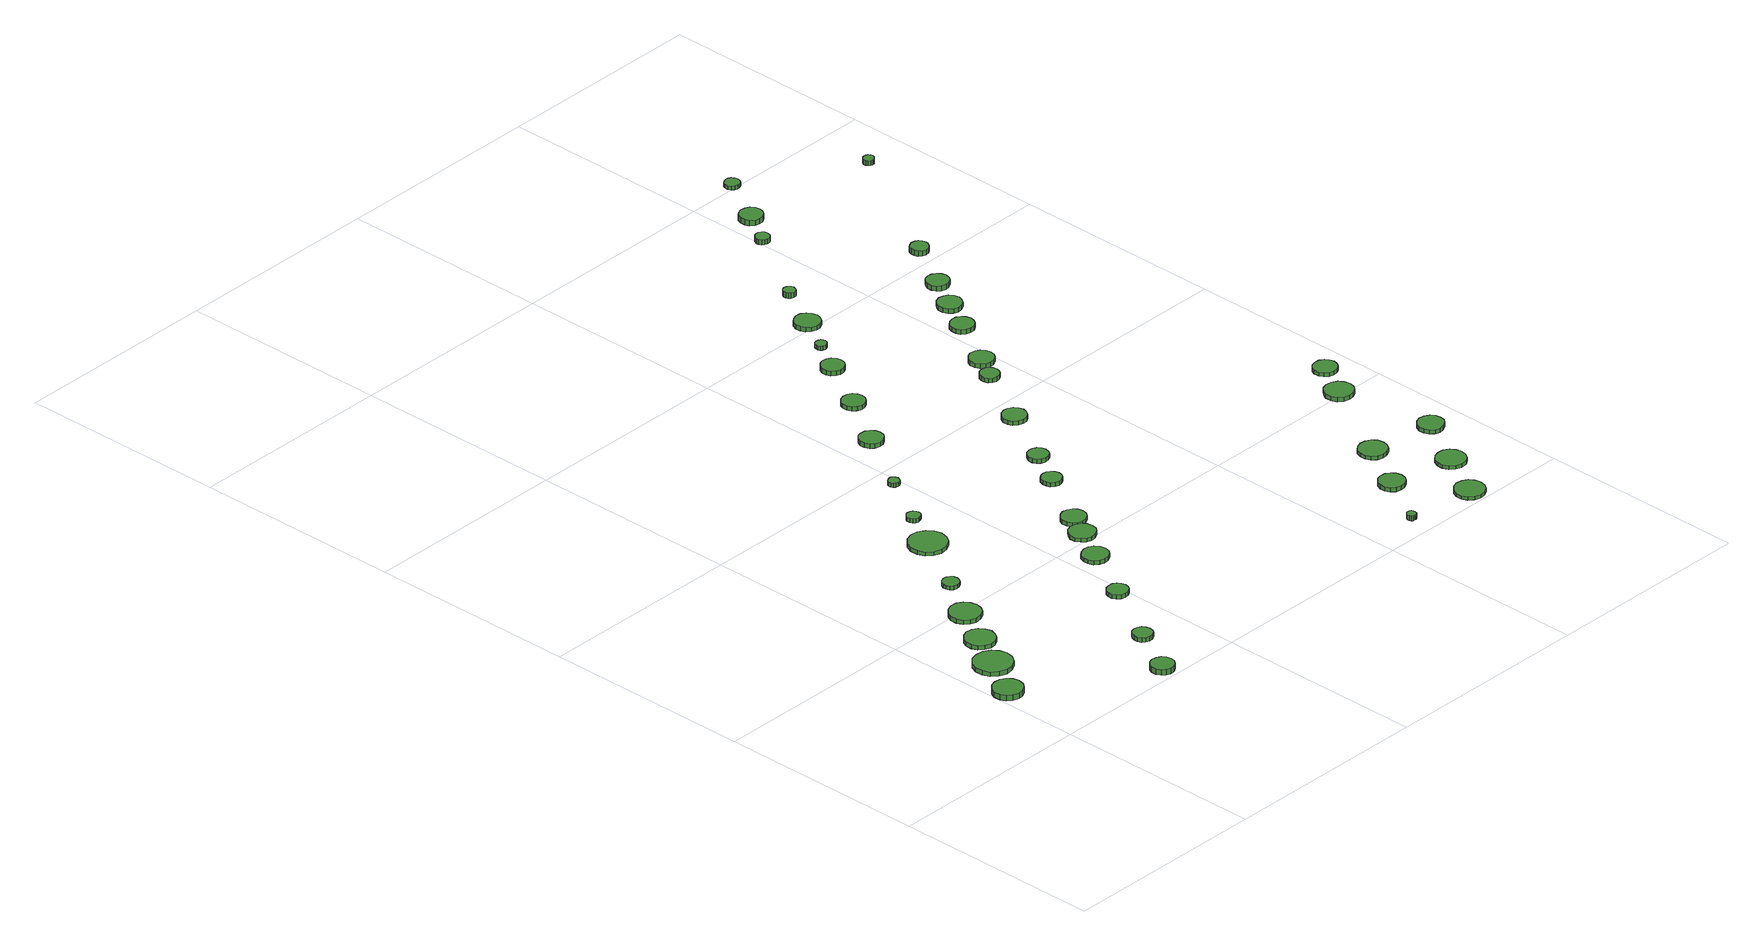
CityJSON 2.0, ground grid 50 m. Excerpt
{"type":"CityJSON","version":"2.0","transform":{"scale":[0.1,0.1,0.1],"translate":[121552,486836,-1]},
"CityObjects":{
"tree1":{"type":"SolitaryVegetationObject","attributes":{"function":"something"},"geometry":[{"type":"MultiSurface","lod":"1","boundaries":[[[0,1,2,3,4,5,6,7,8,9,10,11,12,13,14]],[[15,16,17,18,19,20,21,22,23,24,25,26,27,28,29]],[[0,29,28,1]],[[1,28,27,2]],[[2,27,26,3]],[[3,26,25,4]],[[4,25,24,5]],[[5,24,23,6]],[[6,23,22,7]],[[7,22,21,8]],[[8,21,20,9]],[[9,20,19,10]],[[10,19,18,11]],[[11,18,17,12]],[[12,17,16,13]],[[13,16,15,14]],[[14,15,29,0]]]}]},
"tree2":{"type":"SolitaryVegetationObject","attributes":{"function":"something"},"geometry":[{"type":"MultiSurface","lod":"1","boundaries":[[[30,31,32,33,34,35,36,37,38,39,40,41,42,43,44]],[[45,46,47,48,49,50,51,52,53,54,55,56,57,58,59]],[[30,59,58,31]],[[31,58,57,32]],[[32,57,56,33]],[[33,56,55,34]],[[34,55,54,35]],[[35,54,53,36]],[[36,53,52,37]],[[37,52,51,38]],[[38,51,50,39]],[[39,50,49,40]],[[40,49,48,41]],[[41,48,47,42]],[[42,47,46,43]],[[43,46,45,44]],[[44,45,59,30]]]}]},
"tree3":{"type":"SolitaryVegetationObject","attributes":{"function":"something"},"geometry":[{"type":"MultiSurface","lod":"1","boundaries":[[[60,61,62,63,64,65,66,67,68,69,70,71,72,73,74]],[[75,76,77,78,79,80,81,82,83,84,85,86,87,88,89]],[[60,89,88,61]],[[61,88,87,62]],[[62,87,86,63]],[[63,86,85,64]],[[64,85,84,65]],[[65,84,83,66]],[[66,83,82,67]],[[67,82,81,68]],[[68,81,80,69]],[[69,80,79,70]],[[70,79,78,71]],[[71,78,77,72]],[[72,77,76,73]],[[73,76,75,74]],[[74,75,89,60]]]}]},
"tree4":{"type":"SolitaryVegetationObject","attributes":{"function":"something"},"geometry":[{"type":"MultiSurface","lod":"1","boundaries":[[[90,91,92,93,94,95,96,97,98,99,100,101,102,103,104]],[[105,106,107,108,109,110,111,112,113,114,115,116,117,118,119]],[[90,119,118,91]],[[91,118,117,92]],[[92,117,116,93]],[[93,116,115,94]],[[94,115,114,95]],[[95,114,113,96]],[[96,113,112,97]],[[97,112,111,98]],[[98,111,110,99]],[[99,110,109,100]],[[100,109,108,101]],[[101,108,107,102]],[[102,107,106,103]],[[103,106,105,104]],[[104,105,119,90]]]}]},
"tree5":{"type":"SolitaryVegetationObject","attributes":{"function":"something"},"geometry":[{"type":"MultiSurface","lod":"1","boundaries":[[[120,121,122,123,124,125,126,127,128,129,130,131,132,133,134]],[[135,136,137,138,139,140,141,142,143,144,145,146,147,148,149]],[[120,149,148,121]],[[121,148,147,122]],[[122,147,146,123]],[[123,146,145,124]],[[124,145,144,125]],[[125,144,143,126]],[[126,143,142,127]],[[127,142,141,128]],[[128,141,140,129]],[[129,140,139,130]],[[130,139,138,131]],[[131,138,137,132]],[[132,137,136,133]],[[133,136,135,134]],[[134,135,149,120]]]}]},
"tree6":{"type":"SolitaryVegetationObject","attributes":{"function":"something"},"geometry":[{"type":"MultiSurface","lod":"1","boundaries":[[[150,151,152,153,154,155,156,157,158,159,160,161,162,163,164]],[[165,166,167,168,169,170,171,172,173,174,175,176,177,178,179]],[[150,179,178,151]],[[151,178,177,152]],[[152,177,176,153]],[[153,176,175,154]],[[154,175,174,155]],[[155,174,173,156]],[[156,173,172,157]],[[157,172,171,158]],[[158,171,170,159]],[[159,170,169,160]],[[160,169,168,161]],[[161,168,167,162]],[[162,167,166,163]],[[163,166,165,164]],[[164,165,179,150]]]}]},
"tree7":{"type":"SolitaryVegetationObject","attributes":{"function":"something"},"geometry":[{"type":"MultiSurface","lod":"1","boundaries":[[[180,181,182,183,184,185,186,187,188,189,190,191,192,193,194]],[[195,196,197,198,199,200,201,202,203,204,205,206,207,208,209]],[[180,209,208,181]],[[181,208,207,182]],[[182,207,206,183]],[[183,206,205,184]],[[184,205,204,185]],[[185,204,203,186]],[[186,203,202,187]],[[187,202,201,188]],[[188,201,200,189]],[[189,200,199,190]],[[190,199,198,191]],[[191,198,197,192]],[[192,197,196,193]],[[193,196,195,194]],[[194,195,209,180]]]}]},
"tree8":{"type":"SolitaryVegetationObject","attributes":{"function":"something"},"geometry":[{"type":"MultiSurface","lod":"1","boundaries":[[[210,211,212,213,214,215,216,217,218,219,220,221,222,223,224]],[[225,226,227,228,229,230,231,232,233,234,235,236,237,238,239]],[[210,239,238,211]],[[211,238,237,212]],[[212,237,236,213]],[[213,236,235,214]],[[214,235,234,215]],[[215,234,233,216]],[[216,233,232,217]],[[217,232,231,218]],[[218,231,230,219]],[[219,230,229,220]],[[220,229,228,221]],[[221,228,227,222]],[[222,227,226,223]],[[223,226,225,224]],[[224,225,239,210]]]}]},
"tree9":{"type":"SolitaryVegetationObject","attributes":{"function":"something"},"geometry":[{"type":"MultiSurface","lod":"1","boundaries":[[[240,241,242,243,244,245,246,247,248,249,250,251,252,253,254]],[[255,256,257,258,259,260,261,262,263,264,265,266,267,268,269]],[[240,269,268,241]],[[241,268,267,242]],[[242,267,266,243]],[[243,266,265,244]],[[244,265,264,245]],[[245,264,263,246]],[[246,263,262,247]],[[247,262,261,248]],[[248,261,260,249]],[[249,260,259,250]],[[250,259,258,251]],[[251,258,257,252]],[[252,257,256,253]],[[253,256,255,254]],[[254,255,269,240]]]}]},
"tree10":{"type":"SolitaryVegetationObject","attributes":{"function":"something"},"geometry":[{"type":"MultiSurface","lod":"1","boundaries":[[[270,271,272,273,274,275,276,277,278,279,280,281,282,283,284]],[[285,286,287,288,289,290,291,292,293,294,295,296,297,298,299]],[[270,299,298,271]],[[271,298,297,272]],[[272,297,296,273]],[[273,296,295,274]],[[274,295,294,275]],[[275,294,293,276]],[[276,293,292,277]],[[277,292,291,278]],[[278,291,290,279]],[[279,290,289,280]],[[280,289,288,281]],[[281,288,287,282]],[[282,287,286,283]],[[283,286,285,284]],[[284,285,299,270]]]}]},
"tree11":{"type":"SolitaryVegetationObject","attributes":{"function":"something"},"geometry":[{"type":"MultiSurface","lod":"1","boundaries":[[[300,301,302,303,304,305,306,307,308,309,310,311,312,313,314]],[[315,316,317,318,319,320,321,322,323,324,325,326,327,328,329]],[[300,329,328,301]],[[301,328,327,302]],[[302,327,326,303]],[[303,326,325,304]],[[304,325,324,305]],[[305,324,323,306]],[[306,323,322,307]],[[307,322,321,308]],[[308,321,320,309]],[[309,320,319,310]],[[310,319,318,311]],[[311,318,317,312]],[[312,317,316,313]],[[313,316,315,314]],[[314,315,329,300]]]}]},
"tree12":{"type":"SolitaryVegetationObject","attributes":{"function":"something"},"geometry":[{"type":"MultiSurface","lod":"1","boundaries":[[[330,331,332,333,334,335,336,337,338,339,340,341,342,343,344]],[[345,346,347,348,349,350,351,352,353,354,355,356,357,358,359]],[[330,359,358,331]],[[331,358,357,332]],[[332,357,356,333]],[[333,356,355,334]],[[334,355,354,335]],[[335,354,353,336]],[[336,353,352,337]],[[337,352,351,338]],[[338,351,350,339]],[[339,350,349,340]],[[340,349,348,341]],[[341,348,347,342]],[[342,347,346,343]],[[343,346,345,344]],[[344,345,359,330]]]}]},
"tree13":{"type":"SolitaryVegetationObject","attributes":{"function":"something"},"geometry":[{"type":"MultiSurface","lod":"1","boundaries":[[[360,361,362,363,364,365,366,367,368,369,370,371,372,373,374]],[[375,376,377,378,379,380,381,382,383,384,385,386,387,388,389]],[[360,389,388,361]],[[361,388,387,362]],[[362,387,386,363]],[[363,386,385,364]],[[364,385,384,365]],[[365,384,383,366]],[[366,383,382,367]],[[367,382,381,368]],[[368,381,380,369]],[[369,380,379,370]],[[370,379,378,371]],[[371,378,377,372]],[[372,377,376,373]],[[373,376,375,374]],[[374,375,389,360]]]}]},
"tree14":{"type":"SolitaryVegetationObject","attributes":{"function":"something"},"geometry":[{"type":"MultiSurface","lod":"1","boundaries":[[[390,391,392,393,394,395,396,397,398,399,400,401,402,403,404]],[[405,406,407,408,409,410,411,412,413,414,415,416,417,418,419]],[[390,419,418,391]],[[391,418,417,392]],[[392,417,416,393]],[[393,416,415,394]],[[394,415,414,395]],[[395,414,413,396]],[[396,413,412,397]],[[397,412,411,398]],[[398,411,410,399]],[[399,410,409,400]],[[400,409,408,401]],[[401,408,407,402]],[[402,407,406,403]],[[403,406,405,404]],[[404,405,419,390]]]}]},
"tree15":{"type":"SolitaryVegetationObject","attributes":{"function":"something"},"geometry":[{"type":"MultiSurface","lod":"1","boundaries":[[[420,421,422,423,424,425,426,427,428,429,430,431,432,433,434]],[[435,436,437,438,439,440,441,442,443,444,445,446,447,448,449]],[[420,449,448,421]],[[421,448,447,422]],[[422,447,446,423]],[[423,446,445,424]],[[424,445,444,425]],[[425,444,443,426]],[[426,443,442,427]],[[427,442,441,428]],[[428,441,440,429]],[[429,440,439,430]],[[430,439,438,431]],[[431,438,437,432]],[[432,437,436,433]],[[433,436,435,434]],[[434,435,449,420]]]}]},
"tree16":{"type":"SolitaryVegetationObject","attributes":{"function":"something"},"geometry":[{"type":"MultiSurface","lod":"1","boundaries":[[[450,451,452,453,454,455,456,457,458,459,460,461,462,463,464]],[[465,466,467,468,469,470,471,472,473,474,475,476,477,478,479]],[[450,479,478,451]],[[451,478,477,452]],[[452,477,476,453]],[[453,476,475,454]],[[454,475,474,455]],[[455,474,473,456]],[[456,473,472,457]],[[457,472,471,458]],[[458,471,470,459]],[[459,470,469,460]],[[460,469,468,461]],[[461,468,467,462]],[[462,467,466,463]],[[463,466,465,464]],[[464,465,479,450]]]}]},
"tree17":{"type":"SolitaryVegetationObject","attributes":{"function":"something"},"geometry":[{"type":"MultiSurface","lod":"1","boundaries":[[[480,481,482,483,484,485,486,487,488,489,490,491,492,493,494]],[[495,496,497,498,499,500,501,502,503,504,505,506,507,508,509]],[[480,509,508,481]],[[481,508,507,482]],[[482,507,506,483]],[[483,506,505,484]],[[484,505,504,485]],[[485,504,503,486]],[[486,503,502,487]],[[487,502,501,488]],[[488,501,500,489]],[[489,500,499,490]],[[490,499,498,491]],[[491,498,497,492]],[[492,497,496,493]],[[493,496,495,494]],[[494,495,509,480]]]}]},
"tree18":{"type":"SolitaryVegetationObject","attributes":{"function":"something"},"geometry":[{"type":"MultiSurface","lod":"1","boundaries":[[[510,511,512,513,514,515,516,517,518,519,520,521,522,523,524]],[[525,526,527,528,529,530,531,532,533,534,535,536,537,538,539]],[[510,539,538,511]],[[511,538,537,512]],[[512,537,536,513]],[[513,536,535,514]],[[514,535,534,515]],[[515,534,533,516]],[[516,533,532,517]],[[517,532,531,518]],[[518,531,530,519]],[[519,530,529,520]],[[520,529,528,521]],[[521,528,527,522]],[[522,527,526,523]],[[523,526,525,524]],[[524,525,539,510]]]}]},
"tree19":{"type":"SolitaryVegetationObject","attributes":{"function":"something"},"geometry":[{"type":"MultiSurface","lod":"1","boundaries":[[[540,541,542,543,544,545,546,547,548,549,550,551,552,553,554]],[[555,556,557,558,559,560,561,562,563,564,565,566,567,568,569]],[[540,569,568,541]],[[541,568,567,542]],[[542,567,566,543]],[[543,566,565,544]],[[544,565,564,545]],[[545,564,563,546]],[[546,563,562,547]],[[547,562,561,548]],[[548,561,560,549]],[[549,560,559,550]],[[550,559,558,551]],[[551,558,557,552]],[[552,557,556,553]],[[553,556,555,554]],[[554,555,569,540]]]}]},
"tree20":{"type":"SolitaryVegetationObject","attributes":{"function":"something"},"geometry":[{"type":"MultiSurface","lod":"1","boundaries":[[[570,571,572,573,574,575,576,577,578,579,580,581,582,583,584]],[[585,586,587,588,589,590,591,592,593,594,595,596,597,598,599]],[[570,599,598,571]],[[571,598,597,572]],[[572,597,596,573]],[[573,596,595,574]],[[574,595,594,575]],[[575,594,593,576]],[[576,593,592,577]],[[577,592,591,578]],[[578,591,590,579]],[[579,590,589,580]],[[580,589,588,581]],[[581,588,587,582]],[[582,587,586,583]],[[583,586,585,584]],[[584,585,599,570]]]}]},
"tree21":{"type":"SolitaryVegetationObject","attributes":{"function":"something"},"geometry":[{"type":"MultiSurface","lod":"1","boundaries":[[[600,601,602,603,604,605,606,607,608,609,610,611,612,613,614]],[[615,616,617,618,619,620,621,622,623,624,625,626,627,628,629]],[[600,629,628,601]],[[601,628,627,602]],[[602,627,626,603]],[[603,626,625,604]],[[604,625,624,605]],[[605,624,623,606]],[[606,623,622,607]],[[607,622,621,608]],[[608,621,620,609]],[[609,620,619,610]],[[610,619,618,611]],[[611,618,617,612]],[[612,617,616,613]],[[613,616,615,614]],[[614,615,629,600]]]}]},
"tree22":{"type":"SolitaryVegetationObject","attributes":{"function":"something"},"geometry":[{"type":"MultiSurface","lod":"1","boundaries":[[[630,631,632,633,634,635,636,637,638,639,640,641,642,643,644]],[[645,646,647,648,649,650,651,652,653,654,655,656,657,658,659]],[[630,659,658,631]],[[631,658,657,632]],[[632,657,656,633]],[[633,656,655,634]],[[634,655,654,635]],[[635,654,653,636]],[[636,653,652,637]],[[637,652,651,638]],[[638,651,650,639]],[[639,650,649,640]],[[640,649,648,641]],[[641,648,647,642]],[[642,647,646,643]],[[643,646,645,644]],[[644,645,659,630]]]}]},
"tree23":{"type":"SolitaryVegetationObject","attributes":{"function":"something"},"geometry":[{"type":"MultiSurface","lod":"1","boundaries":[[[660,661,662,663,664,665,666,667,668,669,670,671,672,673,674]],[[675,676,677,678,679,680,681,682,683,684,685,686,687,688,689]],[[660,689,688,661]],[[661,688,687,662]],[[662,687,686,663]],[[663,686,685,664]],[[664,685,684,665]],[[665,684,683,666]],[[666,683,682,667]],[[667,682,681,668]],[[668,681,680,669]],[[669,680,679,670]],[[670,679,678,671]],[[671,678,677,672]],[[672,677,676,673]],[[673,676,675,674]],[[674,675,689,660]]]}]},
"tree24":{"type":"SolitaryVegetationObject","attributes":{"function":"something"},"geometry":[{"type":"MultiSurface","lod":"1","boundaries":[[[690,691,692,693,694,695,696,697,698,699,700,701,702,703,704]],[[705,706,707,708,709,710,711,712,713,714,715,716,717,718,719]],[[690,719,718,691]],[[691,718,717,692]],[[692,717,716,693]],[[693,716,715,694]],[[694,715,714,695]],[[695,714,713,696]],[[696,713,712,697]],[[697,712,711,698]],[[698,711,710,699]],[[699,710,709,700]],[[700,709,708,701]],[[701,708,707,702]],[[702,707,706,703]],[[703,706,705,704]],[[704,705,719,690]]]}]},
"tree25":{"type":"SolitaryVegetationObject","attributes":{"function":"something"},"geometry":[{"type":"MultiSurface","lod":"1","boundaries":[[[720,721,722,723,724,725,726,727,728,729,730,731,732,733,734]],[[735,736,737,738,739,740,741,742,743,744,745,746,747,748,749]],[[720,749,748,721]],[[721,748,747,722]],[[722,747,746,723]],[[723,746,745,724]],[[724,745,744,725]],[[725,744,743,726]],[[726,743,742,727]],[[727,742,741,728]],[[728,741,740,729]],[[729,740,739,730]],[[730,739,738,731]],[[731,738,737,732]],[[732,737,736,733]],[[733,736,735,734]],[[734,735,749,720]]]}]},
"tree26":{"type":"SolitaryVegetationObject","attributes":{"function":"something"},"geometry":[{"type":"MultiSurface","lod":"1","boundaries":[[[750,751,752,753,754,755,756,757,758,759,760,761,762,763,764]],[[765,766,767,768,769,770,771,772,773,774,775,776,777,778,779]],[[750,779,778,751]],[[751,778,777,752]],[[752,777,776,753]],[[753,776,775,754]],[[754,775,774,755]],[[755,774,773,756]],[[756,773,772,757]],[[757,772,771,758]],[[758,771,770,759]],[[759,770,769,760]],[[760,769,768,761]],[[761,768,767,762]],[[762,767,766,763]],[[763,766,765,764]],[[764,765,779,750]]]}]},
"tree27":{"type":"SolitaryVegetationObject","attributes":{"function":"something"},"geometry":[{"type":"MultiSurface","lod":"1","boundaries":[[[780,781,782,783,784,785,786,787,788,789,790,791,792,793,794]],[[795,796,797,798,799,800,801,802,803,804,805,806,807,808,809]],[[780,809,808,781]],[[781,808,807,782]],[[782,807,806,783]],[[783,806,805,784]],[[784,805,804,785]],[[785,804,803,786]],[[786,803,802,787]],[[787,802,801,788]],[[788,801,800,789]],[[789,800,799,790]],[[790,799,798,791]],[[791,798,797,792]],[[792,797,796,793]],[[793,796,795,794]],[[794,795,809,780]]]}]},
"tree28":{"type":"SolitaryVegetationObject","attributes":{"function":"something"},"geometry":[{"type":"MultiSurface","lod":"1","boundaries":[[[810,811,812,813,814,815,816,817,818,819,820,821,822,823,824]],[[825,826,827,828,829,830,831,832,833,834,835,836,837,838,839]],[[810,839,838,811]],[[811,838,837,812]],[[812,837,836,813]],[[813,836,835,814]],[[814,835,834,815]],[[815,834,833,816]],[[816,833,832,817]],[[817,832,831,818]],[[818,831,830,819]],[[819,830,829,820]],[[820,829,828,821]],[[821,828,827,822]],[[822,827,826,823]],[[823,826,825,824]],[[824,825,839,810]]]}]},
"tree29":{"type":"SolitaryVegetationObject","attributes":{"function":"something"},"geometry":[{"type":"MultiSurface","lod":"1","boundaries":[[[840,841,842,843,844,845,846,847,848,849,850,851,852,853,854]],[[855,856,857,858,859,860,861,862,863,864,865,866,867,868,869]],[[840,869,868,841]],[[841,868,867,842]],[[842,867,866,843]],[[843,866,865,844]],[[844,865,864,845]],[[845,864,863,846]],[[846,863,862,847]],[[847,862,861,848]],[[848,861,860,849]],[[849,860,859,850]],[[850,859,858,851]],[[851,858,857,852]],[[852,857,856,853]],[[853,856,855,854]],[[854,855,869,840]]]}]},
"tree30":{"type":"SolitaryVegetationObject","attributes":{"function":"something"},"geometry":[{"type":"MultiSurface","lod":"1","boundaries":[[[870,871,872,873,874,875,876,877,878,879,880,881,882,883,884]],[[885,886,887,888,889,890,891,892,893,894,895,896,897,898,899]],[[870,899,898,871]],[[871,898,897,872]],[[872,897,896,873]],[[873,896,895,874]],[[874,895,894,875]],[[875,894,893,876]],[[876,893,892,877]],[[877,892,891,878]],[[878,891,890,879]],[[879,890,889,880]],[[880,889,888,881]],[[881,888,887,882]],[[882,887,886,883]],[[883,886,885,884]],[[884,885,899,870]]]}]},
"tree31":{"type":"SolitaryVegetationObject","attributes":{"function":"something"},"geometry":[{"type":"MultiSurface","lod":"1","boundaries":[[[900,901,902,903,904,905,906,907,908,909,910,911,912,913,914]],[[915,916,917,918,919,920,921,922,923,924,925,926,927,928,929]],[[900,929,928,901]],[[901,928,927,902]],[[902,927,926,903]],[[903,926,925,904]],[[904,925,924,905]],[[905,924,923,906]],[[906,923,922,907]],[[907,922,921,908]],[[908,921,920,909]],[[909,920,919,910]],[[910,919,918,911]],[[911,918,917,912]],[[912,917,916,913]],[[913,916,915,914]],[[914,915,929,900]]]}]},
"tree32":{"type":"SolitaryVegetationObject","attributes":{"function":"something"},"geometry":[{"type":"MultiSurface","lod":"1","boundaries":[[[930,931,932,933,934,935,936,937,938,939,940,941,942,943,944]],[[945,946,947,948,949,950,951,952,953,954,955,956,957,958,959]],[[930,959,958,931]],[[931,958,957,932]],[[932,957,956,933]],[[933,956,955,934]],[[934,955,954,935]],[[935,954,953,936]],[[936,953,952,937]],[[937,952,951,938]],[[938,951,950,939]],[[939,950,949,940]],[[940,949,948,941]],[[941,948,947,942]],[[942,947,946,943]],[[943,946,945,944]],[[944,945,959,930]]]}]},
"tree33":{"type":"SolitaryVegetationObject","attributes":{"function":"something"},"geometry":[{"type":"MultiSurface","lod":"1","boundaries":[[[960,961,962,963,964,965,966,967,968,969,970,971,972,973,974]],[[975,976,977,978,979,980,981,982,983,984,985,986,987,988,989]],[[960,989,988,961]],[[961,988,987,962]],[[962,987,986,963]],[[963,986,985,964]],[[964,985,984,965]],[[965,984,983,966]],[[966,983,982,967]],[[967,982,981,968]],[[968,981,980,969]],[[969,980,979,970]],[[970,979,978,971]],[[971,978,977,972]],[[972,977,976,973]],[[973,976,975,974]],[[974,975,989,960]]]}]},
"tree34":{"type":"SolitaryVegetationObject","attributes":{"function":"something"},"geometry":[{"type":"MultiSurface","lod":"1","boundaries":[[[990,991,992,993,994,995,996,997,998,999,1000,1001,1002,1003,1004]],[[1005,1006,1007,1008,1009,1010,1011,1012,1013,1014,1015,1016,1017,1018,1019]],[[990,1019,1018,991]],[[991,1018,1017,992]],[[992,1017,1016,993]],[[993,1016,1015,994]],[[994,1015,1014,995]],[[995,1014,1013,996]],[[996,1013,1012,997]],[[997,1012,1011,998]],[[998,1011,1010,999]],[[999,1010,1009,1000]],[[1000,1009,1008,1001]],[[1001,1008,1007,1002]],[[1002,1007,1006,1003]],[[1003,1006,1005,1004]],[[1004,1005,1019,990]]]}]},
"tree35":{"type":"SolitaryVegetationObject","attributes":{"function":"something"},"geometry":[{"type":"MultiSurface","lod":"1","boundaries":[[[1020,1021,1022,1023,1024,1025,1026,1027,1028,1029,1030,1031,1032,1033,1034]],[[1035,1036,1037,1038,1039,1040,1041,1042,1043,1044,1045,1046,1047,1048,1049]],[[1020,1049,1048,1021]],[[1021,1048,1047,1022]],[[1022,1047,1046,1023]],[[1023,1046,1045,1024]],[[1024,1045,1044,1025]],[[1025,1044,1043,1026]],[[1026,1043,1042,1027]],[[1027,1042,1041,1028]],[[1028,1041,1040,1029]],[[1029,1040,1039,1030]],[[1030,1039,1038,1031]],[[1031,1038,1037,1032]],[[1032,1037,1036,1033]],[[1033,1036,1035,1034]],[[1034,1035,1049,1020]]]}]},
"tree36":{"type":"SolitaryVegetationObject","attributes":{"function":"something"},"geometry":[{"type":"MultiSurface","lod":"1","boundaries":[[[1050,1051,1052,1053,1054,1055,1056,1057,1058,1059,1060,1061,1062,1063,1064]],[[1065,1066,1067,1068,1069,1070,1071,1072,1073,1074,1075,1076,1077,1078,1079]],[[1050,1079,1078,1051]],[[1051,1078,1077,1052]],[[1052,1077,1076,1053]],[[1053,1076,1075,1054]],[[1054,1075,1074,1055]],[[1055,1074,1073,1056]],[[1056,1073,1072,1057]],[[1057,1072,1071,1058]],[[1058,1071,1070,1059]],[[1059,1070,1069,1060]],[[1060,1069,1068,1061]],[[1061,1068,1067,1062]],[[1062,1067,1066,1063]],[[1063,1066,1065,1064]],[[1064,1065,1079,1050]]]}]},
"tree37":{"type":"SolitaryVegetationObject","attributes":{"function":"something"},"geometry":[{"type":"MultiSurface","lod":"1","boundaries":[[[1080,1081,1082,1083,1084,1085,1086,1087,1088,1089,1090,1091,1092,1093,1094]],[[1095,1096,1097,1098,1099,1100,1101,1102,1103,1104,1105,1106,1107,1108,1109]],[[1080,1109,1108,1081]],[[1081,1108,1107,1082]],[[1082,1107,1106,1083]],[[1083,1106,1105,1084]],[[1084,1105,1104,1085]],[[1085,1104,1103,1086]],[[1086,1103,1102,1087]],[[1087,1102,1101,1088]],[[1088,1101,1100,1089]],[[1089,1100,1099,1090]],[[1090,1099,1098,1091]],[[1091,1098,1097,1092]],[[1092,1097,1096,1093]],[[1093,1096,1095,1094]],[[1094,1095,1109,1080]]]}]},
"tree38":{"type":"SolitaryVegetationObject","attributes":{"function":"something"},"geometry":[{"type":"MultiSurface","lod":"1","boundaries":[[[1110,1111,1112,1113,1114,1115,1116,1117,1118,1119,1120,1121,1122,1123,1124]],[[1125,1126,1127,1128,1129,1130,1131,1132,1133,1134,1135,1136,1137,1138,1139]],[[1110,1139,1138,1111]],[[1111,1138,1137,1112]],[[1112,1137,1136,1113]],[[1113,1136,1135,1114]],[[1114,1135,1134,1115]],[[1115,1134,1133,1116]],[[1116,1133,1132,1117]],[[1117,1132,1131,1118]],[[1118,1131,1130,1119]],[[1119,1130,1129,1120]],[[1120,1129,1128,1121]],[[1121,1128,1127,1122]],[[1122,1127,1126,1123]],[[1123,1126,1125,1124]],[[1124,1125,1139,1110]]]}]},
"tree39":{"type":"SolitaryVegetationObject","attributes":{"function":"something"},"geometry":[{"type":"MultiSurface","lod":"1","boundaries":[[[1140,1141,1142,1143,1144,1145,1146,1147,1148,1149,1150,1151,1152,1153,1154]],[[1155,1156,1157,1158,1159,1160,1161,1162,1163,1164,1165,1166,1167,1168,1169]],[[1140,1169,1168,1141]],[[1141,1168,1167,1142]],[[1142,1167,1166,1143]],[[1143,1166,1165,1144]],[[1144,1165,1164,1145]],[[1145,1164,1163,1146]],[[1146,1163,1162,1147]],[[1147,1162,1161,1148]],[[1148,1161,1160,1149]],[[1149,1160,1159,1150]],[[1150,1159,1158,1151]],[[1151,1158,1157,1152]],[[1152,1157,1156,1153]],[[1153,1156,1155,1154]],[[1154,1155,1169,1140]]]}]},
"tree40":{"type":"SolitaryVegetationObject","attributes":{"function":"something"},"geometry":[{"type":"MultiSurface","lod":"1","boundaries":[[[1170,1171,1172,1173,1174,1175,1176,1177,1178,1179,1180,1181,1182,1183,1184]],[[1185,1186,1187,1188,1189,1190,1191,1192,1193,1194,1195,1196,1197,1198,1199]],[[1170,1199,1198,1171]],[[1171,1198,1197,1172]],[[1172,1197,1196,1173]],[[1173,1196,1195,1174]],[[1174,1195,1194,1175]],[[1175,1194,1193,1176]],[[1176,1193,1192,1177]],[[1177,1192,1191,1178]],[[1178,1191,1190,1179]],[[1179,1190,1189,1180]],[[1180,1189,1188,1181]],[[1181,1188,1187,1182]],[[1182,1187,1186,1183]],[[1183,1186,1185,1184]],[[1184,1185,1199,1170]]]}]},
"tree41":{"type":"SolitaryVegetationObject","attributes":{"function":"something"},"geometry":[{"type":"MultiSurface","lod":"1","boundaries":[[[1200,1201,1202,1203,1204,1205,1206,1207,1208,1209,1210,1211,1212,1213,1214]],[[1215,1216,1217,1218,1219,1220,1221,1222,1223,1224,1225,1226,1227,1228,1229]],[[1200,1229,1228,1201]],[[1201,1228,1227,1202]],[[1202,1227,1226,1203]],[[1203,1226,1225,1204]],[[1204,1225,1224,1205]],[[1205,1224,1223,1206]],[[1206,1223,1222,1207]],[[1207,1222,1221,1208]],[[1208,1221,1220,1209]],[[1209,1220,1219,1210]],[[1210,1219,1218,1211]],[[1211,1218,1217,1212]],[[1212,1217,1216,1213]],[[1213,1216,1215,1214]],[[1214,1215,1229,1200]]]}]}
},
"vertices":[
[69,209,21],[66,223,21],[57,234,21],[45,242,21],[31,243,21],[17,239,21],[6,229,21],[0,216,21],[0,201,21],[6,188,21],[17,179,21],[31,174,21],[45,176,21],[57,183,21],[66,195,21],[66,195,8],[57,183,8],[45,176,8],[31,174,8],[17,179,8],[6,188,8],[0,201,8],[0,216,8],[6,229,8],[17,239,8],[31,243,8],[45,242,8],[57,234,8],[66,223,8],[69,209,8],
[137,305,18],[133,323,18],[122,338,18],[106,347,18],[88,349,18],[70,344,18],[56,331,18],[49,314,18],[49,296,18],[56,279,18],[70,267,18],[88,261,18],[106,263,18],[122,272,18],[133,287,18],[133,287,7],[122,272,7],[106,263,7],[88,261,7],[70,267,7],[56,279,7],[49,296,7],[49,314,7],[56,331,7],[70,344,7],[88,349,7],[106,347,7],[122,338,7],[133,323,7],[137,305,7],
[181,391,17],[177,406,17],[169,418,17],[156,425,17],[142,427,17],[128,422,17],[117,412,17],[111,399,17],[111,384,17],[117,371,17],[128,361,17],[142,356,17],[156,358,17],[169,365,17],[177,377,17],[177,377,7],[169,365,7],[156,358,7],[142,356,7],[128,361,7],[117,371,7],[111,384,7],[111,399,7],[117,412,7],[128,422,7],[142,427,7],[156,425,7],[169,418,7],[177,406,7],[181,391,7],
[348,32,23],[346,43,23],[339,52,23],[330,57,23],[318,59,23],[308,55,23],[300,48,23],[295,38,23],[295,26,23],[300,16,23],[308,9,23],[318,5,23],[330,6,23],[339,12,23],[346,21,23],[346,21,10],[339,12,10],[330,6,10],[318,5,10],[308,9,10],[300,16,10],[295,26,10],[295,38,10],[300,48,10],[308,55,10],[318,59,10],[330,57,10],[339,52,10],[346,43,10],[348,32,10],
[237,485,17],[234,500,17],[225,512,17],[212,520,17],[196,521,17],[182,516,17],[171,506,17],[164,492,17],[164,477,17],[171,463,17],[182,453,17],[196,448,17],[212,450,17],[225,457,17],[234,470,17],[234,470,7],[225,457,7],[212,450,7],[196,448,7],[182,453,7],[171,463,7],[164,477,7],[164,492,7],[171,506,7],[182,516,7],[196,521,7],[212,520,7],[225,512,7],[234,500,7],[237,485,7],
[413,152,18],[411,161,18],[406,169,18],[397,174,18],[388,175,18],[379,172,18],[372,165,18],[368,156,18],[368,147,18],[372,138,18],[379,132,18],[388,129,18],[397,130,18],[406,135,18],[411,142,18],[411,142,7],[406,135,7],[397,130,7],[388,129,7],[379,132,7],[372,138,7],[368,147,7],[368,156,7],[372,165,7],[379,172,7],[388,175,7],[397,174,7],[406,169,7],[411,161,7],[413,152,7],
[289,589,16],[287,597,16],[282,603,16],[275,608,16],[267,608,16],[259,606,16],[253,600,16],[250,593,16],[250,585,16],[253,577,16],[259,571,16],[267,569,16],[275,570,16],[282,574,16],[287,581,16],[287,581,7],[282,574,7],[275,570,7],[267,569,7],[259,571,7],[253,577,7],[250,585,7],[250,593,7],[253,600,7],[259,606,7],[267,608,7],[275,608,7],[282,603,7],[287,597,7],[289,589,7],
[398,733,16],[394,751,16],[383,765,16],[367,775,16],[349,777,16],[332,771,16],[318,759,16],[311,742,16],[311,724,16],[318,707,16],[332,695,16],[349,689,16],[367,691,16],[383,700,16],[394,715,16],[394,715,7],[383,700,7],[367,691,7],[349,689,7],[332,695,7],[318,707,7],[311,724,7],[311,742,7],[318,759,7],[332,771,7],[349,777,7],[367,775,7],[383,765,7],[394,751,7],[398,733,7],
[508,309,17],[505,319,17],[500,327,17],[491,332,17],[481,333,17],[471,330,17],[463,323,17],[459,314,17],[459,304,17],[463,295,17],[471,288,17],[481,285,17],[491,286,17],[500,291,17],[505,299,17],[505,299,7],[500,291,7],[491,286,7],[481,285,7],[471,288,7],[463,295,7],[459,304,7],[459,314,7],[463,323,7],[471,330,7],[481,333,7],[491,332,7],[500,327,7],[505,319,7],[508,309,7],
[427,826,16],[426,832,16],[422,838,16],[416,841,16],[409,842,16],[403,840,16],[398,835,16],[395,829,16],[395,823,16],[398,816,16],[403,812,16],[409,810,16],[416,811,16],[422,814,16],[426,819,16],[426,819,6],[422,814,6],[416,811,6],[409,810,6],[403,812,6],[398,816,6],[395,823,6],[395,829,6],[398,835,6],[403,840,6],[409,842,6],[416,841,6],[422,838,6],[426,832,6],[427,826,6],
[587,441,16],[585,453,16],[577,464,16],[566,470,16],[554,471,16],[542,467,16],[532,459,16],[527,447,16],[527,435,16],[532,423,16],[542,415,16],[554,411,16],[566,412,16],[577,418,16],[585,429,16],[585,429,7],[577,418,7],[566,412,7],[554,411,7],[542,415,7],[532,423,7],[527,435,7],[527,447,7],[532,459,7],[542,467,7],[554,471,7],[566,470,7],[577,464,7],[585,453,7],[587,441,7],
[635,522,16],[633,534,16],[625,545,16],[614,551,16],[601,553,16],[589,549,16],[580,540,16],[574,528,16],[574,515,16],[580,504,16],[589,495,16],[601,491,16],[614,493,16],[625,499,16],[633,509,16],[633,509,7],[625,499,7],[614,493,7],[601,491,7],[589,495,7],[580,504,7],[574,515,7],[574,528,7],[580,540,7],[589,549,7],[601,553,7],[614,551,7],[625,545,7],[633,534,7],[635,522,7],
[499,951,16],[497,956,16],[494,961,16],[490,964,16],[484,964,16],[479,962,16],[475,959,16],[473,954,16],[473,948,16],[475,943,16],[479,940,16],[484,938,16],[490,939,16],[494,941,16],[497,946,16],[497,946,6],[494,941,6],[490,939,6],[484,938,6],[479,940,6],[475,943,6],[473,948,6],[473,954,6],[475,959,6],[479,962,6],[484,964,6],[490,964,6],[494,961,6],[497,956,6],[499,951,6],
[664,575,17],[662,587,17],[655,596,17],[644,602,17],[632,604,17],[621,600,17],[612,592,17],[607,581,17],[607,569,17],[612,558,17],[621,550,17],[632,547,17],[644,548,17],[655,554,17],[662,563,17],[662,563,7],[655,554,7],[644,548,7],[632,547,7],[621,550,7],[612,558,7],[607,569,7],[607,581,7],[612,592,7],[621,600,7],[632,604,7],[644,602,7],[655,596,7],[662,587,7],[664,575,7],
[606,1102,17],[604,1113,17],[597,1122,17],[587,1128,17],[576,1129,17],[564,1126,17],[556,1118,17],[551,1108,17],[551,1096,17],[556,1085,17],[564,1078,17],[576,1074,17],[587,1075,17],[597,1081,17],[604,1090,17],[604,1090,6],[597,1081,6],[587,1075,6],[576,1074,6],[564,1078,6],[556,1085,6],[551,1096,6],[551,1108,6],[556,1118,6],[564,1126,6],[576,1129,6],[587,1128,6],[597,1122,6],[604,1113,6],[606,1102,6],
[743,716,16],[741,725,16],[735,733,16],[727,738,16],[717,739,16],[708,736,16],[700,730,16],[697,721,16],[697,711,16],[700,702,16],[708,695,16],[717,692,16],[727,693,16],[735,698,16],[741,706,16],[741,706,6],[735,698,6],[727,693,6],[717,692,6],[708,695,6],[700,702,6],[697,711,6],[697,721,6],[700,730,6],[708,736,6],[717,739,6],[727,738,6],[735,733,6],[741,725,6],[743,716,6],
[793,800,16],[791,810,16],[785,818,16],[776,823,16],[767,824,16],[757,821,16],[750,814,16],[746,805,16],[746,795,16],[750,786,16],[757,780,16],[767,777,16],[776,778,16],[785,782,16],[791,790,16],[791,790,6],[785,782,6],[776,778,6],[767,777,6],[757,780,6],[750,786,6],[746,795,6],[746,805,6],[750,814,6],[757,821,6],[767,824,6],[776,823,6],[785,818,6],[791,810,6],[793,800,6],
[690,1230,16],[687,1241,16],[681,1251,16],[671,1256,16],[660,1257,16],[649,1254,16],[640,1246,16],[636,1236,16],[636,1225,16],[640,1214,16],[649,1207,16],[660,1203,16],[671,1204,16],[681,1210,16],[687,1219,16],[687,1219,6],[681,1210,6],[671,1204,6],[660,1203,6],[649,1207,6],[640,1214,6],[636,1225,6],[636,1236,6],[640,1246,6],[649,1254,6],[660,1257,6],[671,1256,6],[681,1251,6],[687,1241,6],[690,1230,6],
[879,943,16],[876,954,16],[869,964,16],[859,970,16],[848,971,16],[836,967,16],[828,960,16],[823,949,16],[823,937,16],[828,927,16],[836,919,16],[848,915,16],[859,916,16],[869,922,16],[876,932,16],[876,932,6],[869,922,6],[859,916,6],[848,915,6],[836,919,6],[828,927,6],[823,937,6],[823,949,6],[828,960,6],[836,967,6],[848,971,6],[859,970,6],[869,964,6],[876,954,6],[879,943,6],
[1133,58,19],[1132,62,19],[1130,66,19],[1126,68,19],[1121,68,19],[1117,67,19],[1114,64,19],[1112,60,19],[1112,55,19],[1114,51,19],[1117,48,19],[1121,47,19],[1126,47,19],[1130,50,19],[1132,53,19],[1132,53,7],[1130,50,7],[1126,47,7],[1121,47,7],[1117,48,7],[1114,51,7],[1112,55,7],[1112,60,7],[1114,64,7],[1117,67,7],[1121,68,7],[1126,68,7],[1130,66,7],[1132,62,7],[1133,58,7],
[763,1358,17],[761,1369,17],[754,1378,17],[744,1383,17],[733,1384,17],[723,1381,17],[714,1373,17],[710,1363,17],[710,1352,17],[714,1342,17],[723,1335,17],[733,1331,17],[744,1332,17],[754,1338,17],[761,1347,17],[761,1347,6],[754,1338,6],[744,1332,6],[733,1331,6],[723,1335,6],[714,1342,6],[710,1352,6],[710,1363,6],[714,1373,6],[723,1381,6],[733,1384,6],[744,1383,6],[754,1378,6],[761,1369,6],[763,1358,6],
[798,1435,16],[797,1441,16],[794,1445,16],[789,1448,16],[784,1448,16],[778,1447,16],[774,1443,16],[772,1438,16],[772,1433,16],[774,1428,16],[778,1424,16],[784,1422,16],[789,1423,16],[794,1426,16],[797,1430,16],[797,1430,6],[794,1426,6],[789,1423,6],[784,1422,6],[778,1424,6],[774,1428,6],[772,1433,6],[772,1438,6],[774,1443,6],[778,1447,6],[784,1448,6],[789,1448,6],[794,1445,6],[797,1441,6],[798,1435,6],
[1224,180,17],[1221,192,17],[1214,202,17],[1203,209,17],[1190,210,17],[1178,206,17],[1169,198,17],[1164,186,17],[1164,173,17],[1169,162,17],[1178,153,17],[1190,149,17],[1203,151,17],[1214,157,17],[1221,167,17],[1221,167,7],[1214,157,7],[1203,151,7],[1190,149,7],[1178,153,7],[1169,162,7],[1164,173,7],[1164,186,7],[1169,198,7],[1178,206,7],[1190,210,7],[1203,209,7],[1214,202,7],[1221,192,7],[1224,180,7],
[958,1093,17],[956,1102,17],[951,1109,17],[943,1114,17],[934,1115,17],[925,1112,17],[918,1106,17],[914,1097,17],[914,1088,17],[918,1080,17],[925,1073,17],[934,1071,17],[943,1072,17],[951,1076,17],[956,1084,17],[956,1084,6],[951,1076,6],[943,1072,6],[934,1071,6],[925,1073,6],[918,1080,6],[914,1088,6],[914,1097,6],[918,1106,6],[925,1112,6],[934,1115,6],[943,1114,6],[951,1109,6],[956,1102,6],[958,1093,6],
[861,1517,17],[858,1529,17],[851,1539,17],[840,1546,17],[828,1547,17],[816,1543,17],[807,1535,17],[802,1524,17],[802,1511,17],[807,1500,17],[816,1492,17],[828,1488,17],[840,1489,17],[851,1495,17],[858,1505,17],[858,1505,6],[851,1495,6],[840,1489,6],[828,1488,6],[816,1492,6],[807,1500,6],[802,1511,6],[802,1524,6],[807,1535,6],[816,1543,6],[828,1547,6],[840,1546,6],[851,1539,6],[858,1529,6],[861,1517,6],
[1317,39,16],[1314,53,16],[1306,65,16],[1293,72,16],[1279,74,16],[1265,69,16],[1254,59,16],[1248,46,16],[1248,32,16],[1254,18,16],[1265,9,16],[1279,4,16],[1293,6,16],[1306,13,16],[1314,25,16],[1314,25,8],[1306,13,8],[1293,6,8],[1279,4,8],[1265,9,8],[1254,18,8],[1248,32,8],[1248,46,8],[1254,59,8],[1265,69,8],[1279,74,8],[1293,72,8],[1306,65,8],[1314,53,8],[1317,39,8],
[1000,1148,17],[997,1160,17],[990,1169,17],[980,1175,17],[968,1177,17],[957,1173,17],[948,1165,17],[943,1154,17],[943,1142,17],[948,1131,17],[957,1123,17],[968,1120,17],[980,1121,17],[990,1127,17],[997,1136,17],[997,1136,6],[990,1127,6],[980,1121,6],[968,1120,6],[957,1123,6],[948,1131,6],[943,1142,6],[943,1154,6],[948,1165,6],[957,1173,6],[968,1177,6],[980,1175,6],[990,1169,6],[997,1160,6],[1000,1148,6],
[1295,297,16],[1293,311,16],[1284,322,16],[1272,329,16],[1259,330,16],[1246,326,16],[1235,317,16],[1230,304,16],[1230,290,16],[1235,278,16],[1246,268,16],[1259,264,16],[1272,266,16],[1284,272,16],[1293,284,16],[1293,284,7],[1284,272,7],[1272,266,7],[1259,264,7],[1246,268,7],[1235,278,7],[1230,290,7],[1230,304,7],[1235,317,7],[1246,326,7],[1259,330,7],[1272,329,7],[1284,322,7],[1293,311,7],[1295,297,7],
[907,1626,19],[905,1632,19],[902,1636,19],[897,1639,19],[891,1640,19],[885,1638,19],[881,1634,19],[879,1629,19],[879,1623,19],[881,1618,19],[885,1614,19],[891,1612,19],[897,1612,19],[902,1615,19],[905,1620,19],[905,1620,6],[902,1615,6],[897,1612,6],[891,1612,6],[885,1614,6],[881,1618,6],[879,1623,6],[879,1629,6],[881,1634,6],[885,1638,6],[891,1640,6],[897,1639,6],[902,1636,6],[905,1632,6],[907,1626,6],
[1381,152,15],[1378,166,15],[1370,177,15],[1358,185,15],[1343,186,15],[1330,182,15],[1319,172,15],[1313,159,15],[1313,145,15],[1319,132,15],[1330,122,15],[1343,118,15],[1358,119,15],[1370,126,15],[1378,138,15],[1378,138,7],[1370,126,7],[1358,119,7],[1343,118,7],[1330,122,7],[1319,132,7],[1313,145,7],[1313,159,7],[1319,172,7],[1330,182,7],[1343,186,7],[1358,185,7],[1370,177,7],[1378,166,7],[1381,152,7],
[1071,1270,17],[1068,1281,17],[1062,1290,17],[1052,1296,17],[1041,1297,17],[1030,1294,17],[1021,1286,17],[1017,1276,17],[1017,1264,17],[1021,1254,17],[1030,1246,17],[1041,1243,17],[1052,1244,17],[1062,1250,17],[1068,1259,17],[1068,1259,6],[1062,1250,6],[1052,1244,6],[1041,1243,6],[1030,1246,6],[1021,1254,6],[1017,1264,6],[1017,1276,6],[1021,1286,6],[1030,1294,6],[1041,1297,6],[1052,1296,6],[1062,1290,6],[1068,1281,6],[1071,1270,6],
[1116,1346,17],[1113,1358,17],[1106,1368,17],[1096,1373,17],[1085,1375,17],[1073,1371,17],[1065,1363,17],[1060,1352,17],[1060,1341,17],[1065,1330,17],[1073,1322,17],[1085,1318,17],[1096,1320,17],[1106,1325,17],[1113,1335,17],[1113,1335,6],[1106,1325,6],[1096,1320,6],[1085,1318,6],[1073,1322,6],[1065,1330,6],[1060,1341,6],[1060,1352,6],[1065,1363,6],[1073,1371,6],[1085,1375,6],[1096,1373,6],[1106,1368,6],[1113,1358,6],[1116,1346,6],
[1450,277,16],[1448,289,16],[1440,299,16],[1429,306,16],[1417,307,16],[1405,303,16],[1396,295,16],[1391,283,16],[1391,271,16],[1396,260,16],[1405,251,16],[1417,247,16],[1429,249,16],[1440,255,16],[1448,265,16],[1448,265,6],[1440,255,6],[1429,249,6],[1417,247,6],[1405,251,6],[1396,260,6],[1391,271,6],[1391,283,6],[1396,295,6],[1405,303,6],[1417,307,6],[1429,306,6],[1440,299,6],[1448,289,6],[1450,277,6],
[1420,509,16],[1417,522,16],[1409,533,16],[1397,540,16],[1383,542,16],[1370,538,16],[1360,528,16],[1354,516,16],[1354,502,16],[1360,489,16],[1370,480,16],[1383,476,16],[1397,477,16],[1409,484,16],[1417,495,16],[1417,495,6],[1409,484,6],[1397,477,6],[1383,476,6],[1370,480,6],[1360,489,6],[1354,502,6],[1354,516,6],[1360,528,6],[1370,538,6],[1383,542,6],[1397,540,6],[1409,533,6],[1417,522,6],[1420,509,6],
[1027,1812,20],[1026,1819,20],[1022,1824,20],[1016,1828,20],[1009,1828,20],[1003,1826,20],[998,1822,20],[995,1815,20],[995,1809,20],[998,1802,20],[1003,1798,20],[1009,1796,20],[1016,1796,20],[1022,1800,20],[1026,1805,20],[1026,1805,8],[1022,1800,8],[1016,1796,8],[1009,1796,8],[1003,1798,8],[998,1802,8],[995,1809,8],[995,1815,8],[998,1822,8],[1003,1826,8],[1009,1828,8],[1016,1828,8],[1022,1824,8],[1026,1819,8],[1027,1812,8],
[1161,1424,18],[1158,1435,18],[1152,1444,18],[1142,1449,18],[1132,1450,18],[1121,1447,18],[1113,1439,18],[1109,1429,18],[1109,1419,18],[1113,1409,18],[1121,1401,18],[1132,1398,18],[1142,1399,18],[1152,1405,18],[1158,1413,18],[1158,1413,6],[1152,1405,6],[1142,1399,6],[1132,1398,6],[1121,1401,6],[1113,1409,6],[1109,1419,6],[1109,1429,6],[1113,1439,6],[1121,1447,6],[1132,1450,6],[1142,1449,6],[1152,1444,6],[1158,1435,6],[1161,1424,6],
[1463,593,16],[1460,604,16],[1454,613,16],[1444,619,16],[1432,620,16],[1421,617,16],[1413,609,16],[1408,599,16],[1408,587,16],[1413,577,16],[1421,569,16],[1432,566,16],[1444,567,16],[1454,573,16],[1460,582,16],[1460,582,7],[1454,573,7],[1444,567,7],[1432,566,7],[1421,569,7],[1413,577,7],[1408,587,7],[1408,599,7],[1413,609,7],[1421,617,7],[1432,620,7],[1444,619,7],[1454,613,7],[1460,604,7],[1463,593,7],
[1088,1891,19],[1086,1902,19],[1079,1911,19],[1069,1916,19],[1058,1917,19],[1048,1914,19],[1039,1907,19],[1035,1896,19],[1035,1885,19],[1039,1875,19],[1048,1867,19],[1058,1864,19],[1069,1865,19],[1079,1871,19],[1086,1880,19],[1086,1880,6],[1079,1871,6],[1069,1865,6],[1058,1864,6],[1048,1867,6],[1039,1875,6],[1035,1885,6],[1035,1896,6],[1039,1907,6],[1048,1914,6],[1058,1917,6],[1069,1916,6],[1079,1911,6],[1086,1902,6],[1088,1891,6],
[1222,1538,24],[1220,1547,24],[1215,1554,24],[1208,1558,24],[1199,1559,24],[1191,1556,24],[1184,1551,24],[1181,1543,24],[1181,1534,24],[1184,1526,24],[1191,1520,24],[1199,1517,24],[1208,1518,24],[1215,1523,24],[1220,1530,24],[1220,1530,11],[1215,1523,11],[1208,1518,11],[1199,1517,11],[1191,1520,11],[1184,1526,11],[1181,1534,11],[1181,1543,11],[1184,1551,11],[1191,1556,11],[1199,1559,11],[1208,1558,11],[1215,1554,11],[1220,1547,11],[1222,1538,11],
[1149,2009,16],[1147,2016,16],[1143,2022,16],[1137,2026,16],[1130,2027,16],[1123,2024,16],[1117,2020,16],[1114,2013,16],[1114,2006,16],[1117,1999,16],[1123,1994,16],[1130,1992,16],[1137,1993,16],[1143,1996,16],[1147,2002,16],[1147,2002,7],[1143,1996,7],[1137,1993,7],[1130,1992,7],[1123,1994,7],[1117,1999,7],[1114,2006,7],[1114,2013,7],[1117,2020,7],[1123,2024,7],[1130,2027,7],[1137,2026,7],[1143,2022,7],[1147,2016,7],[1149,2009,7],
[1403,1857,22],[1401,1862,22],[1398,1867,22],[1394,1869,22],[1389,1870,22],[1384,1868,22],[1380,1865,22],[1378,1860,22],[1378,1855,22],[1380,1850,22],[1384,1846,22],[1389,1845,22],[1394,1845,22],[1398,1848,22],[1401,1852,22],[1401,1852,10],[1398,1848,10],[1394,1845,10],[1389,1845,10],[1384,1846,10],[1380,1850,10],[1378,1855,10],[1378,1860,10],[1380,1865,10],[1384,1868,10],[1389,1870,10],[1394,1869,10],[1398,1867,10],[1401,1862,10],[1403,1857,10]
]}
